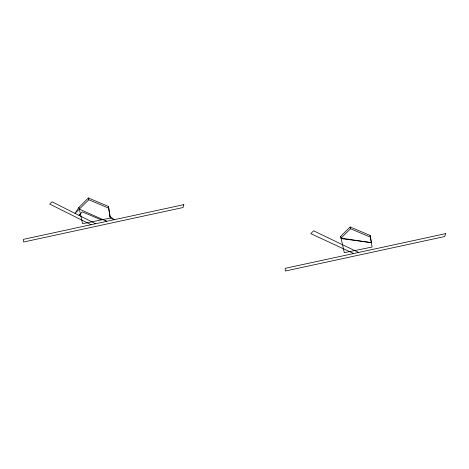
<?xml version="1.0" encoding="UTF-8"?>
<svg xmlns="http://www.w3.org/2000/svg" width="469" height="469" viewBox="0 0 469 469"><rect width="100%" height="100%" fill="white"/><g stroke="black" fill="none" stroke-linecap="round" stroke-linejoin="round"><path stroke-width="0.7" d="M79.753 214.263L79.073 215.412L82.227 211.847L101.275 219.891M78.968 207.345L74.999 213.366L88.817 199.747L88.401 197.982L78.968 207.345L82.579 223.69L110.356 218.05L114.266 219.697L109.939 216.285L108.351 206.413L88.401 197.982M340.687 236.353L350.126 226.99L370.076 235.42L370.492 237.179L372.081 247.052L344.305 252.697L340.687 236.353L341.221 238.627L371.372 242.661L370.076 235.42M350.126 226.99L350.542 228.755L341.104 238.117L371.372 242.661M350.542 228.755L370.492 237.179M88.817 199.747L108.767 208.177L110.356 218.05L109.939 216.285M79.384 209.11L106.739 221.327L105.619 220.453M353.679 253.53L310.806 233.638L313.62 230.807L358.603 252.463M91.027 224.721L49.691 204.033L52 201.787L95.606 223.731M108.351 206.413L108.767 208.177M183.825 204.648L183.004 207.533L23.608 242.01L23.45 239.342L183.825 204.648M445.55 233.656L444.729 236.534L285.328 271.018L285.175 268.344L445.55 233.656"/></g></svg>
